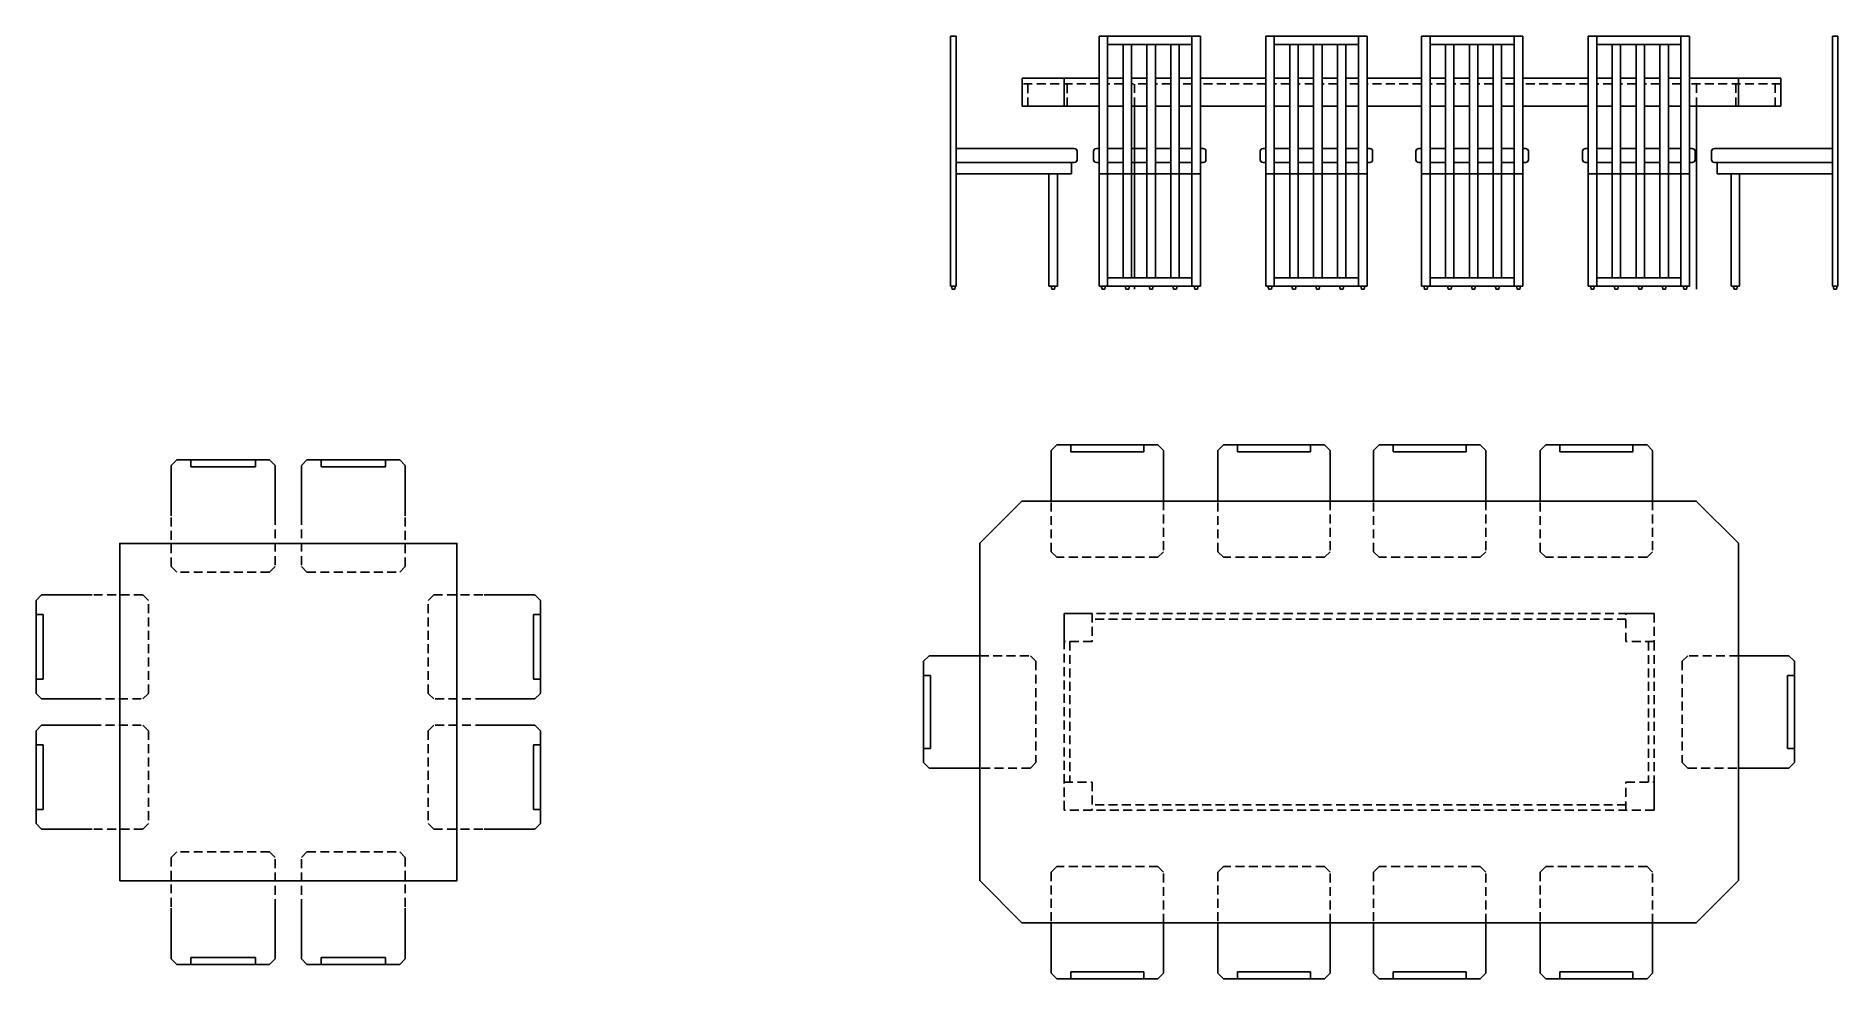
# Model space of a CAD drawing. Header units: millimetres. Extents: x -86 to 555, y 62 to 398.
import ezdxf

# ---------------------------------------------------------------- set-up
doc = ezdxf.new("R2010")
doc.units = ezdxf.units.MM
doc.linetypes.add('HIDDEN2', pattern=[4.7625, 3.175, -1.5875])

msp = doc.modelspace()

# ---------------------------------------------------------------- linework, layer by layer
for p, q in [((239.37, 308.62), (239.37, 397.62)), ((239.37, 397.62), (241.37, 397.62)), ((241.37, 308.62), (241.37, 397.62)), ((292.25, 397.62), (292.25, 308.62)), ((328.25, 397.62), (292.25, 397.62)), ((295.25, 397.62), (295.25, 308.62)), ((325.25, 394.62), (295.25, 394.62)), ((300.75, 394.62), (300.75, 311.62)), ((303.75, 394.62), (303.75, 311.62)), ((309.25, 394.62), (309.25, 311.62)), ((312.25, 394.62), (312.25, 311.62)), ((317.75, 394.62), (317.75, 311.62)), ((320.75, 394.62), (320.75, 311.62)), ((325.25, 397.62), (325.25, 308.62)), ((328.25, 397.62), (328.25, 308.62)), ((351.57, 397.62), (351.57, 308.62)), ((387.57, 397.62), (351.57, 397.62)), ((354.57, 397.62), (354.57, 308.62)), ((384.57, 394.62), (354.57, 394.62)), ((360.07, 394.62), (360.07, 311.62)), ((363.07, 394.62), (363.07, 311.62)), ((368.57, 394.62), (368.57, 311.62)), ((371.57, 394.62), (371.57, 311.62)), ((377.07, 394.62), (377.07, 311.62)), ((380.07, 394.62), (380.07, 311.62)), ((384.57, 397.62), (384.57, 308.62)), ((387.57, 397.62), (387.57, 308.62)), ((406.99, 397.62), (406.99, 308.62)), ((442.99, 397.62), (406.99, 397.62)), ((409.99, 397.62), (409.99, 308.62)), ((439.99, 394.62), (409.99, 394.62)), ((415.49, 394.62), (415.49, 311.62)), ((418.49, 394.62), (418.49, 311.62)), ((423.99, 394.62), (423.99, 311.62)), ((426.99, 394.62), (426.99, 311.62)), ((432.49, 394.62), (432.49, 311.62)), ((435.49, 394.62), (435.49, 311.62)), ((439.99, 397.62), (439.99, 308.62)), ((442.99, 397.62), (442.99, 308.62)), ((466.32, 397.62), (466.32, 308.62)), ((502.32, 397.62), (466.32, 397.62)), ((469.32, 397.62), (469.32, 308.62)), ((499.32, 394.62), (469.32, 394.62)), ((474.82, 394.62), (474.82, 311.62)), ((477.82, 394.62), (477.82, 311.62)), ((483.32, 394.62), (483.32, 311.62)), ((486.32, 394.62), (486.32, 311.62)), ((491.82, 394.62), (491.82, 311.62)), ((494.82, 394.62), (494.82, 311.62)), ((499.32, 397.62), (499.32, 308.62)), ((502.32, 397.62), (502.32, 308.62)), ((553.19, 308.62), (553.19, 397.62)), ((555.19, 397.62), (553.19, 397.62)), ((555.19, 308.62), (555.19, 397.62)), ((292.25, 382.62), (264.83, 382.62)), ((264.83, 382.62), (264.83, 372.62)), ((279.83, 382.62), (279.83, 372.62)), ((300.75, 382.62), (295.25, 382.62)), ((309.25, 382.62), (303.75, 382.62)), ((317.75, 382.62), (312.25, 382.62)), ((325.25, 382.62), (320.75, 382.62)), ((351.57, 382.62), (328.25, 382.62)), ((360.07, 382.62), (354.57, 382.62)), ((368.57, 382.62), (363.07, 382.62)), ((377.07, 382.62), (371.57, 382.62)), ((384.57, 382.62), (380.07, 382.62)), ((406.99, 382.62), (387.57, 382.62)), ((415.49, 382.62), (409.99, 382.62)), ((423.99, 382.62), (418.49, 382.62)), ((432.49, 382.62), (426.99, 382.62)), ((439.99, 382.62), (435.49, 382.62)), ((466.32, 382.62), (442.99, 382.62)), ((474.82, 382.62), (469.32, 382.62)), ((483.32, 382.62), (477.82, 382.62)), ((491.82, 382.62), (486.32, 382.62)), ((499.32, 382.62), (494.82, 382.62)), ((534.83, 382.62), (502.32, 382.62)), ((519.83, 382.62), (519.83, 372.62)), ((534.83, 382.62), (534.83, 372.62)), ((292.25, 372.62), (264.83, 372.62)), ((300.75, 372.62), (295.25, 372.62)), ((309.25, 372.62), (303.75, 372.62)), ((304.83, 372.62), (304.83, 311.62)), ((317.75, 372.62), (312.25, 372.62)), ((325.25, 372.62), (320.75, 372.62)), ((351.57, 372.62), (328.25, 372.62)), ((360.07, 372.62), (354.57, 372.62)), ((368.57, 372.62), (363.07, 372.62)), ((377.07, 372.62), (371.57, 372.62)), ((384.57, 372.62), (380.07, 372.62)), ((406.99, 372.62), (387.57, 372.62)), ((415.49, 372.62), (409.99, 372.62)), ((423.99, 372.62), (418.49, 372.62)), ((432.49, 372.62), (426.99, 372.62)), ((439.99, 372.62), (435.49, 372.62)), ((466.32, 372.62), (442.99, 372.62)), ((474.82, 372.62), (469.32, 372.62)), ((483.32, 372.62), (477.82, 372.62)), ((491.82, 372.62), (486.32, 372.62)), ((499.32, 372.62), (494.82, 372.62)), ((534.83, 372.62), (502.32, 372.62)), ((504.83, 372.62), (504.83, 307.62)), ((241.37, 357.62), (283.37, 357.62)), ((284.37, 356.62), (284.37, 353.62)), ((290.25, 356.62), (290.25, 353.62)), ((292.25, 357.62), (291.25, 357.62)), ((300.75, 357.62), (295.25, 357.62)), ((309.25, 357.62), (303.75, 357.62)), ((317.75, 357.62), (312.25, 357.62)), ((325.25, 357.62), (320.75, 357.62)), ((329.25, 357.62), (328.25, 357.62)), ((330.25, 356.62), (330.25, 353.62)), ((349.57, 356.62), (349.57, 353.62)), ((351.57, 357.62), (350.57, 357.62)), ((360.07, 357.62), (354.57, 357.62)), ((368.57, 357.62), (363.07, 357.62)), ((377.07, 357.62), (371.57, 357.62)), ((384.57, 357.62), (380.07, 357.62)), ((388.57, 357.62), (387.57, 357.62)), ((389.57, 356.62), (389.57, 353.62)), ((404.99, 356.62), (404.99, 353.62)), ((406.99, 357.62), (405.99, 357.62)), ((415.49, 357.62), (409.99, 357.62)), ((423.99, 357.62), (418.49, 357.62)), ((432.49, 357.62), (426.99, 357.62)), ((439.99, 357.62), (435.49, 357.62)), ((443.99, 357.62), (442.99, 357.62)), ((444.99, 356.62), (444.99, 353.62)), ((464.32, 356.62), (464.32, 353.62)), ((466.32, 357.62), (465.32, 357.62)), ((474.82, 357.62), (469.32, 357.62)), ((483.32, 357.62), (477.82, 357.62)), ((491.82, 357.62), (486.32, 357.62)), ((499.32, 357.62), (494.82, 357.62)), ((503.32, 357.62), (502.32, 357.62)), ((504.32, 356.62), (504.32, 353.62)), ((510.19, 356.62), (510.19, 353.62)), ((553.19, 357.62), (511.19, 357.62)), ((283.37, 352.62), (241.37, 352.62)), ((241.37, 348.62), (282.37, 348.62)), ((274.37, 308.62), (274.37, 348.62)), ((277.37, 348.62), (277.37, 308.62)), ((282.37, 348.62), (282.37, 352.62)), ((292.25, 352.62), (291.25, 352.62)), ((300.75, 352.62), (295.25, 352.62)), ((300.75, 348.62), (295.25, 348.62)), ((309.25, 352.62), (303.75, 352.62)), ((309.25, 348.62), (303.75, 348.62)), ((317.75, 352.62), (312.25, 352.62)), ((317.75, 348.62), (312.25, 348.62)), ((325.25, 352.62), (320.75, 352.62)), ((325.25, 348.62), (320.75, 348.62)), ((329.25, 352.62), (328.25, 352.62)), ((351.57, 352.62), (350.57, 352.62)), ((360.07, 352.62), (354.57, 352.62)), ((360.07, 348.62), (354.57, 348.62)), ((368.57, 352.62), (363.07, 352.62)), ((368.57, 348.62), (363.07, 348.62)), ((377.07, 352.62), (371.57, 352.62)), ((377.07, 348.62), (371.57, 348.62)), ((384.57, 352.62), (380.07, 352.62)), ((384.57, 348.62), (380.07, 348.62)), ((388.57, 352.62), (387.57, 352.62)), ((406.99, 352.62), (405.99, 352.62)), ((415.49, 352.62), (409.99, 352.62)), ((415.49, 348.62), (409.99, 348.62)), ((423.99, 352.62), (418.49, 352.62)), ((423.99, 348.62), (418.49, 348.62)), ((432.49, 352.62), (426.99, 352.62)), ((432.49, 348.62), (426.99, 348.62)), ((439.99, 352.62), (435.49, 352.62)), ((439.99, 348.62), (435.49, 348.62)), ((443.99, 352.62), (442.99, 352.62)), ((466.32, 352.62), (465.32, 352.62)), ((474.82, 352.62), (469.32, 352.62)), ((474.82, 348.62), (469.32, 348.62)), ((483.32, 352.62), (477.82, 352.62)), ((483.32, 348.62), (477.82, 348.62)), ((491.82, 352.62), (486.32, 352.62)), ((491.82, 348.62), (486.32, 348.62)), ((499.32, 352.62), (494.82, 352.62)), ((499.32, 348.62), (494.82, 348.62)), ((503.32, 352.62), (502.32, 352.62)), ((511.19, 352.62), (553.19, 352.62)), ((512.19, 348.62), (512.19, 352.62)), ((553.19, 348.62), (512.19, 348.62)), ((517.19, 348.62), (517.19, 308.62)), ((520.19, 308.62), (520.19, 348.62)), ((241.37, 308.62), (239.37, 308.62)), ((277.37, 308.62), (274.37, 308.62)), ((292.25, 308.62), (295.25, 308.62)), ((295.25, 311.62), (325.25, 311.62)), ((295.25, 308.62), (328.25, 308.62)), ((304.83, 308.62), (304.83, 307.62)), ((351.57, 308.62), (354.57, 308.62)), ((354.57, 311.62), (384.57, 311.62)), ((354.57, 308.62), (387.57, 308.62)), ((406.99, 308.62), (409.99, 308.62)), ((409.99, 311.62), (439.99, 311.62)), ((409.99, 308.62), (442.99, 308.62)), ((466.32, 308.62), (469.32, 308.62)), ((469.32, 311.62), (499.32, 311.62)), ((469.32, 308.62), (502.32, 308.62)), ((517.19, 308.62), (520.19, 308.62)), ((553.19, 308.62), (555.19, 308.62)), ((277.16, 252.17), (275.16, 250.17)), ((275.16, 250.17), (275.16, 232.17)), ((313.16, 252.17), (277.16, 252.17)), ((277.16, 252.17), (282.16, 252.17)), ((282.16, 252.17), (282.16, 249.67)), ((308.16, 252.17), (308.16, 249.67)), ((313.16, 252.17), (308.16, 252.17)), ((313.16, 252.17), (315.16, 250.17)), ((315.16, 232.17), (315.16, 250.17)), ((336.48, 252.17), (334.48, 250.17)), ((334.48, 250.17), (334.48, 232.17)), ((336.48, 252.17), (341.48, 252.17)), ((372.48, 252.17), (336.48, 252.17)), ((341.48, 252.17), (341.48, 249.67)), ((372.48, 252.17), (367.48, 252.17)), ((367.48, 252.17), (367.48, 249.67)), ((372.48, 252.17), (374.48, 250.17)), ((374.48, 232.17), (374.48, 250.17)), ((391.9, 252.17), (389.9, 250.17)), ((389.9, 250.17), (389.9, 232.17)), ((427.9, 252.17), (391.9, 252.17)), ((391.9, 252.17), (396.9, 252.17)), ((396.9, 252.17), (396.9, 249.67)), ((422.9, 252.17), (422.9, 249.67)), ((427.9, 252.17), (422.9, 252.17)), ((427.9, 252.17), (429.9, 250.17)), ((429.9, 232.17), (429.9, 250.17)), ((451.23, 252.17), (449.23, 250.17)), ((449.23, 250.17), (449.23, 232.17)), ((487.23, 252.17), (451.23, 252.17)), ((451.23, 252.17), (456.23, 252.17)), ((456.23, 252.17), (456.23, 249.67)), ((482.23, 252.17), (482.23, 249.67)), ((487.23, 252.17), (482.23, 252.17)), ((487.23, 252.17), (489.23, 250.17)), ((489.23, 232.17), (489.23, 250.17)), ((-36.05, 246.89), (-38.05, 244.89)), ((-38.05, 244.89), (-38.05, 226.89)), ((-3.05, 246.89), (-36.05, 246.89)), ((-36.05, 246.89), (-31.05, 246.89)), ((-31.05, 246.89), (-31.05, 244.39)), ((-8.05, 244.39), (-31.05, 244.39)), ((-8.05, 246.89), (-8.05, 244.39)), ((-3.05, 246.89), (-8.05, 246.89)), ((-3.05, 246.89), (-1.05, 244.89)), ((-1.05, 226.89), (-1.05, 244.89)), ((10.28, 246.89), (8.28, 244.89)), ((8.28, 226.89), (8.28, 244.89)), ((10.28, 246.89), (43.28, 246.89)), ((10.28, 246.89), (15.28, 246.89)), ((15.28, 246.89), (15.28, 244.39)), ((15.28, 244.39), (38.28, 244.39)), ((38.28, 246.89), (38.28, 244.39)), ((43.28, 246.89), (38.28, 246.89)), ((43.28, 246.89), (45.28, 244.89)), ((45.28, 244.89), (45.28, 226.89)), ((308.16, 249.67), (282.16, 249.67)), ((367.48, 249.67), (341.48, 249.67)), ((422.9, 249.67), (396.9, 249.67)), ((482.23, 249.67), (456.23, 249.67)), ((-86.16, 196.78), (-84.16, 198.78)), ((-86.16, 163.78), (-86.16, 196.78)), ((-86.16, 196.78), (-86.16, 191.78)), ((-84.16, 198.78), (-66.16, 198.78)), ((91.39, 198.78), (73.39, 198.78)), ((93.39, 196.78), (91.39, 198.78)), ((93.39, 163.78), (93.39, 196.78)), ((93.39, 196.78), (93.39, 191.78)), ((-86.16, 191.78), (-83.66, 191.78)), ((-83.66, 168.78), (-83.66, 191.78)), ((90.89, 168.78), (90.89, 191.78)), ((93.39, 191.78), (90.89, 191.78)), ((229.74, 175.17), (231.74, 177.17)), ((229.74, 175.17), (229.74, 139.17)), ((229.74, 175.17), (229.74, 170.17)), ((249.74, 177.17), (231.74, 177.17)), ((519.74, 177.17), (537.74, 177.17)), ((539.74, 175.17), (537.74, 177.17)), ((539.74, 175.17), (539.74, 139.17)), ((539.74, 175.17), (539.74, 170.17)), ((-86.16, 168.78), (-83.66, 168.78)), ((-86.16, 163.78), (-86.16, 168.78)), ((93.39, 168.78), (90.89, 168.78)), ((93.39, 163.78), (93.39, 168.78)), ((229.74, 170.17), (232.24, 170.17)), ((232.24, 170.17), (232.24, 144.17)), ((537.24, 170.17), (537.24, 144.17)), ((539.74, 170.17), (537.24, 170.17)), ((-86.16, 163.78), (-84.16, 161.78)), ((-66.16, 161.78), (-84.16, 161.78)), ((73.39, 161.78), (91.39, 161.78)), ((93.39, 163.78), (91.39, 161.78)), ((-86.16, 150.45), (-84.16, 152.45)), ((-86.16, 150.45), (-86.16, 117.45)), ((-86.16, 150.45), (-86.16, 145.45)), ((-66.16, 152.45), (-84.16, 152.45)), ((73.39, 152.45), (91.39, 152.45)), ((93.39, 150.45), (91.39, 152.45)), ((93.39, 150.45), (93.39, 117.45)), ((93.39, 150.45), (93.39, 145.45)), ((-86.16, 145.45), (-83.66, 145.45)), ((-83.66, 145.45), (-83.66, 122.45)), ((90.89, 145.45), (90.89, 122.45)), ((93.39, 145.45), (90.89, 145.45)), ((229.74, 139.17), (229.74, 144.17)), ((229.74, 144.17), (232.24, 144.17)), ((539.74, 144.17), (537.24, 144.17)), ((539.74, 139.17), (539.74, 144.17)), ((229.74, 139.17), (231.74, 137.17)), ((231.74, 137.17), (249.74, 137.17)), ((537.74, 137.17), (519.74, 137.17)), ((539.74, 139.17), (537.74, 137.17)), ((-86.16, 122.45), (-83.66, 122.45)), ((-86.16, 117.45), (-86.16, 122.45)), ((93.39, 122.45), (90.89, 122.45)), ((93.39, 117.45), (93.39, 122.45)), ((-86.16, 117.45), (-84.16, 115.45)), ((-84.16, 115.45), (-66.16, 115.45)), ((91.39, 115.45), (73.39, 115.45)), ((93.39, 117.45), (91.39, 115.45)), ((-38.05, 69.34), (-38.05, 87.34)), ((-1.05, 87.34), (-1.05, 69.34)), ((8.28, 87.34), (8.28, 69.34)), ((45.28, 69.34), (45.28, 87.34)), ((275.16, 64.17), (275.16, 82.17)), ((315.16, 82.17), (315.16, 64.17)), ((334.48, 64.17), (334.48, 82.17)), ((374.48, 82.17), (374.48, 64.17)), ((389.9, 64.17), (389.9, 82.17)), ((429.9, 82.17), (429.9, 64.17)), ((449.23, 64.17), (449.23, 82.17)), ((489.23, 82.17), (489.23, 64.17)), ((-36.05, 67.34), (-38.05, 69.34)), ((-3.05, 67.34), (-36.05, 67.34)), ((-36.05, 67.34), (-31.05, 67.34)), ((-8.05, 69.84), (-31.05, 69.84)), ((-31.05, 67.34), (-31.05, 69.84)), ((-8.05, 67.34), (-8.05, 69.84)), ((-3.05, 67.34), (-8.05, 67.34)), ((-3.05, 67.34), (-1.05, 69.34)), ((10.28, 67.34), (8.28, 69.34)), ((10.28, 67.34), (43.28, 67.34)), ((10.28, 67.34), (15.28, 67.34)), ((15.28, 69.84), (38.28, 69.84)), ((15.28, 67.34), (15.28, 69.84)), ((38.28, 67.34), (38.28, 69.84)), ((43.28, 67.34), (38.28, 67.34)), ((43.28, 67.34), (45.28, 69.34)), ((277.16, 62.17), (275.16, 64.17)), ((308.16, 64.67), (282.16, 64.67)), ((282.16, 62.17), (282.16, 64.67)), ((308.16, 62.17), (308.16, 64.67)), ((313.16, 62.17), (315.16, 64.17)), ((336.48, 62.17), (334.48, 64.17)), ((367.48, 64.67), (341.48, 64.67)), ((341.48, 62.17), (341.48, 64.67)), ((367.48, 62.17), (367.48, 64.67)), ((372.48, 62.17), (374.48, 64.17)), ((391.9, 62.17), (389.9, 64.17)), ((422.9, 64.67), (396.9, 64.67)), ((396.9, 62.17), (396.9, 64.67)), ((422.9, 62.17), (422.9, 64.67)), ((427.9, 62.17), (429.9, 64.17)), ((451.23, 62.17), (449.23, 64.17)), ((482.23, 64.67), (456.23, 64.67)), ((456.23, 62.17), (456.23, 64.67)), ((482.23, 62.17), (482.23, 64.67)), ((487.23, 62.17), (489.23, 64.17)), ((313.16, 62.17), (277.16, 62.17)), ((277.16, 62.17), (282.16, 62.17)), ((313.16, 62.17), (308.16, 62.17)), ((336.48, 62.17), (341.48, 62.17)), ((372.48, 62.17), (336.48, 62.17)), ((372.48, 62.17), (367.48, 62.17)), ((427.9, 62.17), (391.9, 62.17)), ((391.9, 62.17), (396.9, 62.17)), ((427.9, 62.17), (422.9, 62.17)), ((487.23, 62.17), (451.23, 62.17)), ((451.23, 62.17), (456.23, 62.17)), ((487.23, 62.17), (482.23, 62.17))]:
    msp.add_line(p, q)
at = {"linetype": 'HIDDEN2'}
for p, q in [((292.25, 380.62), (264.83, 380.62)), ((266.83, 372.54), (266.83, 380.54)), ((280.83, 372.54), (280.83, 380.54)), ((300.75, 380.62), (295.25, 380.62)), ((309.25, 380.62), (303.75, 380.62)), ((304.83, 372.62), (304.83, 380.62)), ((317.75, 380.62), (312.25, 380.62)), ((325.25, 380.62), (320.75, 380.62)), ((351.57, 380.62), (328.25, 380.62)), ((360.07, 380.62), (354.57, 380.62)), ((368.57, 380.62), (363.07, 380.62)), ((377.07, 380.62), (371.57, 380.62)), ((384.57, 380.62), (380.07, 380.62)), ((406.99, 380.62), (387.57, 380.62)), ((415.49, 380.62), (409.99, 380.62)), ((423.99, 380.62), (418.49, 380.62)), ((432.49, 380.62), (426.99, 380.62)), ((439.99, 380.62), (435.49, 380.62)), ((466.32, 380.62), (442.99, 380.62)), ((474.82, 380.62), (469.32, 380.62)), ((483.32, 380.62), (477.82, 380.62)), ((491.82, 380.62), (486.32, 380.62)), ((499.32, 380.62), (494.82, 380.62)), ((494.83, 372.62), (494.83, 380.62)), ((534.83, 380.62), (502.32, 380.62)), ((504.83, 372.62), (504.83, 380.62)), ((518.83, 372.62), (518.83, 380.62)), ((532.83, 372.62), (532.83, 380.62)), ((295.25, 348.62), (292.25, 348.62)), ((303.75, 348.62), (300.75, 348.62)), ((312.25, 348.62), (309.25, 348.62)), ((320.75, 348.62), (317.75, 348.62)), ((328.25, 348.62), (325.25, 348.62)), ((354.57, 348.62), (351.57, 348.62)), ((363.07, 348.62), (360.07, 348.62)), ((371.57, 348.62), (368.57, 348.62)), ((380.07, 348.62), (377.07, 348.62)), ((387.57, 348.62), (384.57, 348.62)), ((409.99, 348.62), (406.99, 348.62)), ((418.49, 348.62), (415.49, 348.62)), ((426.99, 348.62), (423.99, 348.62)), ((435.49, 348.62), (432.49, 348.62)), ((442.99, 348.62), (439.99, 348.62)), ((469.32, 348.62), (466.32, 348.62)), ((477.82, 348.62), (474.82, 348.62)), ((486.32, 348.62), (483.32, 348.62)), ((494.82, 348.62), (491.82, 348.62)), ((502.32, 348.62), (499.32, 348.62)), ((275.16, 214.17), (275.16, 232.17)), ((315.16, 232.17), (315.16, 214.17)), ((334.48, 214.17), (334.48, 232.17)), ((374.48, 232.17), (374.48, 214.17)), ((389.9, 214.17), (389.9, 232.17)), ((429.9, 232.17), (429.9, 214.17)), ((449.23, 214.17), (449.23, 232.17)), ((489.23, 232.17), (489.23, 214.17)), ((-38.05, 208.89), (-38.05, 226.89)), ((-1.05, 226.89), (-1.05, 208.89)), ((8.28, 226.89), (8.28, 208.89)), ((45.28, 208.89), (45.28, 226.89)), ((277.16, 212.17), (275.16, 214.17)), ((313.16, 212.17), (277.16, 212.17)), ((313.16, 212.17), (315.16, 214.17)), ((336.48, 212.17), (334.48, 214.17)), ((372.48, 212.17), (336.48, 212.17)), ((372.48, 212.17), (374.48, 214.17)), ((391.9, 212.17), (389.9, 214.17)), ((427.9, 212.17), (391.9, 212.17)), ((427.9, 212.17), (429.9, 214.17)), ((451.23, 212.17), (449.23, 214.17)), ((487.23, 212.17), (451.23, 212.17)), ((487.23, 212.17), (489.23, 214.17)), ((-36.05, 206.89), (-38.05, 208.89)), ((-3.05, 206.89), (-36.05, 206.89)), ((-3.05, 206.89), (-1.05, 208.89)), ((10.28, 206.89), (8.28, 208.89)), ((10.28, 206.89), (43.28, 206.89)), ((43.28, 206.89), (45.28, 208.89)), ((-48.16, 198.78), (-66.16, 198.78)), ((-46.16, 196.78), (-48.16, 198.78)), ((-46.16, 163.78), (-46.16, 196.78)), ((53.39, 196.78), (55.39, 198.78)), ((53.39, 163.78), (53.39, 196.78)), ((55.39, 198.78), (73.39, 198.78)), ((489.74, 192.17), (279.74, 192.17)), ((279.74, 192.17), (279.74, 122.17)), ((479.74, 190.17), (289.74, 190.17)), ((281.74, 182.17), (281.74, 132.17)), ((487.74, 182.17), (487.74, 132.17)), ((489.74, 182.17), (489.74, 122.17)), ((249.74, 177.17), (267.74, 177.17)), ((269.74, 175.17), (267.74, 177.17)), ((269.74, 175.17), (269.74, 139.17)), ((499.74, 175.17), (501.74, 177.17)), ((499.74, 175.17), (499.74, 139.17)), ((519.74, 177.17), (501.74, 177.17)), ((-66.16, 161.78), (-48.16, 161.78)), ((-46.16, 163.78), (-48.16, 161.78)), ((53.39, 163.78), (55.39, 161.78)), ((73.39, 161.78), (55.39, 161.78)), ((-66.16, 152.45), (-48.16, 152.45)), ((-46.16, 150.45), (-48.16, 152.45)), ((-46.16, 150.45), (-46.16, 117.45)), ((53.39, 150.45), (55.39, 152.45)), ((53.39, 150.45), (53.39, 117.45)), ((73.39, 152.45), (55.39, 152.45)), ((267.74, 137.17), (249.74, 137.17)), ((269.74, 139.17), (267.74, 137.17)), ((499.74, 139.17), (501.74, 137.17)), ((501.74, 137.17), (519.74, 137.17)), ((489.74, 122.17), (279.74, 122.17)), ((479.74, 124.17), (289.74, 124.17)), ((-48.16, 115.45), (-66.16, 115.45)), ((-46.16, 117.45), (-48.16, 115.45)), ((53.39, 117.45), (55.39, 115.45)), ((55.39, 115.45), (73.39, 115.45)), ((-36.05, 107.34), (-38.05, 105.34)), ((-38.05, 105.34), (-38.05, 87.34)), ((-3.05, 107.34), (-36.05, 107.34)), ((-3.05, 107.34), (-1.05, 105.34)), ((-1.05, 87.34), (-1.05, 105.34)), ((10.28, 107.34), (8.28, 105.34)), ((8.28, 87.34), (8.28, 105.34)), ((10.28, 107.34), (43.28, 107.34)), ((43.28, 107.34), (45.28, 105.34)), ((45.28, 105.34), (45.28, 87.34)), ((277.16, 102.17), (275.16, 100.17)), ((275.16, 100.17), (275.16, 82.17)), ((313.16, 102.17), (277.16, 102.17)), ((313.16, 102.17), (315.16, 100.17)), ((315.16, 82.17), (315.16, 100.17)), ((336.48, 102.17), (334.48, 100.17)), ((334.48, 100.17), (334.48, 82.17)), ((372.48, 102.17), (336.48, 102.17)), ((372.48, 102.17), (374.48, 100.17)), ((374.48, 82.17), (374.48, 100.17)), ((391.9, 102.17), (389.9, 100.17)), ((389.9, 100.17), (389.9, 82.17)), ((427.9, 102.17), (391.9, 102.17)), ((427.9, 102.17), (429.9, 100.17)), ((429.9, 82.17), (429.9, 100.17)), ((451.23, 102.17), (449.23, 100.17)), ((449.23, 100.17), (449.23, 82.17)), ((487.23, 102.17), (451.23, 102.17)), ((487.23, 102.17), (489.23, 100.17)), ((489.23, 82.17), (489.23, 100.17))]:
    msp.add_line(p, q, dxfattribs=at)
for points in [[(241.12, 308.62), (239.62, 308.62), (239.87, 307.62), (240.87, 307.62), (241.12, 308.62)], [(276.62, 308.62), (275.12, 308.62), (275.37, 307.62), (276.37, 307.62), (276.62, 308.62)], [(293, 308.62), (294.5, 308.62), (294.25, 307.62), (293.25, 307.62), (293, 308.62)], [(301.5, 308.62), (303, 308.62), (302.75, 307.62), (301.75, 307.62), (301.5, 308.62)], [(310, 308.62), (311.5, 308.62), (311.25, 307.62), (310.25, 307.62), (310, 308.62)], [(318.5, 308.62), (320, 308.62), (319.75, 307.62), (318.75, 307.62), (318.5, 308.62)], [(326, 308.62), (327.5, 308.62), (327.25, 307.62), (326.25, 307.62), (326, 308.62)], [(352.32, 308.62), (353.82, 308.62), (353.57, 307.62), (352.57, 307.62), (352.32, 308.62)], [(360.82, 308.62), (362.32, 308.62), (362.07, 307.62), (361.07, 307.62), (360.82, 308.62)], [(369.32, 308.62), (370.82, 308.62), (370.57, 307.62), (369.57, 307.62), (369.32, 308.62)], [(377.82, 308.62), (379.32, 308.62), (379.07, 307.62), (378.07, 307.62), (377.82, 308.62)], [(385.32, 308.62), (386.82, 308.62), (386.57, 307.62), (385.57, 307.62), (385.32, 308.62)], [(407.74, 308.62), (409.24, 308.62), (408.99, 307.62), (407.99, 307.62), (407.74, 308.62)], [(416.24, 308.62), (417.74, 308.62), (417.49, 307.62), (416.49, 307.62), (416.24, 308.62)], [(424.74, 308.62), (426.24, 308.62), (425.99, 307.62), (424.99, 307.62), (424.74, 308.62)], [(433.24, 308.62), (434.74, 308.62), (434.49, 307.62), (433.49, 307.62), (433.24, 308.62)], [(440.74, 308.62), (442.24, 308.62), (441.99, 307.62), (440.99, 307.62), (440.74, 308.62)], [(467.07, 308.62), (468.57, 308.62), (468.32, 307.62), (467.32, 307.62), (467.07, 308.62)], [(475.57, 308.62), (477.07, 308.62), (476.82, 307.62), (475.82, 307.62), (475.57, 308.62)], [(484.07, 308.62), (485.57, 308.62), (485.32, 307.62), (484.32, 307.62), (484.07, 308.62)], [(492.57, 308.62), (494.07, 308.62), (493.82, 307.62), (492.82, 307.62), (492.57, 308.62)], [(500.07, 308.62), (501.57, 308.62), (501.32, 307.62), (500.32, 307.62), (500.07, 308.62)], [(517.94, 308.62), (519.44, 308.62), (519.19, 307.62), (518.19, 307.62), (517.94, 308.62)], [(553.44, 308.62), (554.94, 308.62), (554.69, 307.62), (553.69, 307.62), (553.44, 308.62)]]:
    msp.add_lwpolyline(points)
for points in [[(264.74, 232.17), (504.74, 232.17), (519.74, 217.17), (519.74, 97.17), (504.74, 82.17), (264.74, 82.17), (249.74, 97.17), (249.74, 217.17)], [(-56.38, 97.11), (63.62, 97.11), (63.62, 217.11), (-56.38, 217.11)]]:
    msp.add_lwpolyline(points, close=True)
for points in [[(279.74, 192.17), (289.74, 192.17), (289.74, 182.17), (279.74, 182.17)], [(479.74, 192.17), (489.74, 192.17), (489.74, 182.17), (479.74, 182.17)], [(279.74, 132.17), (289.74, 132.17), (289.74, 122.17), (279.74, 122.17)], [(479.74, 132.17), (489.74, 132.17), (489.74, 122.17), (479.74, 122.17)]]:
    msp.add_lwpolyline(points, close=True, dxfattribs=at)
for centre, start, end in [((283.37, 356.62), 0, 90), ((283.37, 353.62), 270, 0), ((291.25, 356.62), 90, 180), ((291.25, 353.62), 180, 270), ((329.25, 356.62), 0, 90), ((329.25, 353.62), 270, 0), ((350.57, 356.62), 90, 180), ((350.57, 353.62), 180, 270), ((388.57, 356.62), 0, 90), ((388.57, 353.62), 270, 0), ((405.99, 356.62), 90, 180), ((405.99, 353.62), 180, 270), ((443.99, 356.62), 0, 90), ((443.99, 353.62), 270, 0), ((465.32, 356.62), 90, 180), ((465.32, 353.62), 180, 270), ((503.32, 356.62), 0, 90), ((503.32, 353.62), 270, 0), ((511.19, 356.62), 90, 180), ((511.19, 353.62), 180, 270)]:
    msp.add_arc(centre, 1, start, end)

doc.saveas('drawing.dxf')
